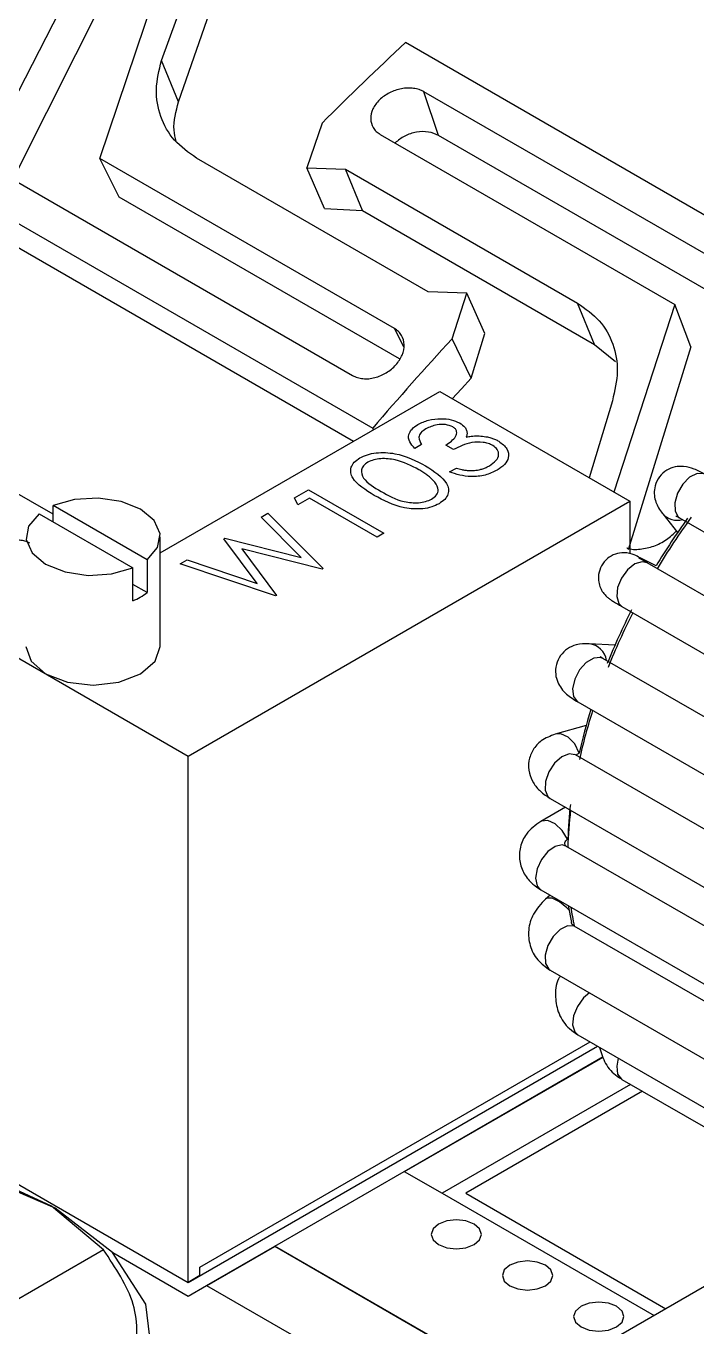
# Model space of a CAD drawing. Header units: millimetres. Extents: x 53 to 380, y 29 to 265.
# Drawn here: x 290.71 to 295.71, y 126.24 to 135.93 of the extents above; entities that cross this region are included whole.
import ezdxf

# ---------------------------------------------------------------- set-up
doc = ezdxf.new("R2010")
doc.units = ezdxf.units.MM

msp = doc.modelspace()

# ---------------------------------------------------------------- linework, layer by layer
at = {"color": 7, "linetype": 'Continuous', "lineweight": 25}
for p, q in [((291.7201, 135.6723), (292.174, 136.9177)), ((291.2516, 136.61), (290.4991, 135.1426)), ((291.8471, 135.3646), (292.2708, 136.5809)), ((291.2599, 134.943), (291.7746, 136.4647)), ((291.3655, 136.2893), (290.6491, 134.8596)), ((296.7291, 133.9622), (293.5358, 135.8057)), ((291.8471, 135.3646), (291.7201, 135.6723)), ((296.2314, 133.963), (293.674, 135.4394)), ((293.7833, 135.1143), (293.674, 135.4394)), ((292.9163, 135.2064), (292.8027, 134.8739)), ((293.3478, 135.1223), (295.5421, 133.8555)), ((296.3407, 133.6379), (293.7833, 135.1143)), ((293.7062, 133.949), (291.9794, 134.9459)), ((293.4542, 133.6762), (291.2599, 134.943)), ((291.4056, 134.655), (291.2599, 134.943)), ((292.8027, 134.8739), (293.09, 134.8626)), ((292.933, 134.5695), (292.8027, 134.8739)), ((293.09, 134.8626), (294.8169, 133.8658)), ((293.2173, 134.5553), (293.09, 134.8626)), ((290.0988, 134.7773), (293.2921, 132.9338)), ((290.5849, 134.803), (293.1423, 133.3267)), ((293.4929, 133.4501), (291.4056, 134.655)), ((292.933, 134.5695), (293.2173, 134.5553)), ((290.2595, 134.5064), (293.1503, 132.8376)), ((293.2173, 134.5553), (294.9442, 133.5584)), ((293.9926, 133.9399), (293.7062, 133.949)), ((293.8828, 133.5988), (293.9926, 133.9399)), ((294.1276, 133.6405), (293.9926, 133.9399)), ((294.9442, 133.5584), (294.8169, 133.8658)), ((295.5421, 133.8555), (295.0885, 132.459)), ((295.6615, 133.5402), (295.5421, 133.8555)), ((294.0253, 133.3074), (293.8828, 133.5988)), ((294.0253, 133.3074), (294.1276, 133.6405)), ((294.9442, 133.5584), (295.1009, 133.4312)), ((295.6615, 133.5402), (295.1931, 132.0283)), ((291.7105, 132.0065), (293.7915, 133.2078)), ((293.7915, 133.2078), (295.2057, 132.3914)), ((295.0763, 133.139), (294.9044, 132.5653)), ((293.2984, 132.9232), (293.2921, 132.9338)), ((293.6566, 132.812), (293.6062, 132.7829)), ((293.894, 132.7746), (293.8364, 132.8078)), ((293.8652, 132.6084), (293.9156, 132.6375)), ((290.914, 132.2941), (290.5769, 132.4887)), ((292.7109, 132.4156), (292.8147, 132.4755)), ((292.8147, 132.4755), (293.3759, 132.1515)), ((290.914, 132.2361), (290.914, 132.3586)), ((291.6131, 131.955), (290.914, 132.3586)), ((291.9176, 130.4932), (295.2057, 132.3914)), ((292.7355, 132.3633), (292.7109, 132.4156)), ((292.8218, 132.4132), (292.7355, 132.3633)), ((293.3255, 132.1224), (292.8218, 132.4132)), ((295.2057, 132.3914), (295.2057, 132.0013)), ((290.8079, 132.2974), (291.507, 131.8938)), ((292.4609, 132.2713), (292.5124, 132.301)), ((292.7593, 131.9716), (292.4609, 132.2713)), ((292.5124, 132.301), (292.9224, 131.8897)), ((295.4513, 132.2967), (295.5625, 132.1587)), ((295.5775, 132.266), (297.2392, 131.3067)), ((293.3759, 132.1515), (293.3255, 132.1224)), ((291.7105, 131.3096), (291.7105, 132.1262)), ((292.1829, 132.1108), (292.1902, 132.115)), ((292.4311, 131.7789), (292.1829, 132.1108)), ((292.1902, 132.115), (292.7593, 131.9716)), ((291.6131, 131.955), (291.6131, 131.71)), ((291.8576, 131.923), (291.9097, 131.9531)), ((291.9097, 131.9531), (292.4311, 131.7789)), ((292.317, 132.0358), (292.5754, 131.6894)), ((292.9152, 131.8855), (292.317, 132.0358)), ((295.4014, 131.9091), (295.2827, 131.9693)), ((291.507, 131.6488), (291.507, 131.8938)), ((292.5682, 131.6852), (291.8576, 131.923)), ((292.9224, 131.8897), (292.9152, 131.8855)), ((296.9965, 130.9722), (295.3348, 131.9314)), ((291.6131, 131.71), (291.507, 131.7713)), ((292.5754, 131.6894), (292.5682, 131.6852)), ((295.1473, 131.6067), (296.809, 130.6474)), ((290.5034, 131.3096), (291.9176, 130.4932)), ((295.0953, 131.318), (294.904, 131.329)), ((296.6683, 130.2611), (295.0066, 131.2204)), ((294.8191, 130.8956), (296.4808, 129.9363)), ((294.8815, 130.7201), (294.6516, 130.6555)), ((291.9176, 126.5738), (291.9176, 130.4932)), ((296.4628, 129.543), (294.8011, 130.5023)), ((294.7272, 130.1119), (294.5436, 130.0059)), ((294.6136, 130.1775), (296.2753, 129.2182)), ((296.3928, 128.8629), (294.7311, 129.8222)), ((294.7311, 129.8222), (294.7313, 129.822)), ((294.5436, 129.4974), (296.2053, 128.5382)), ((294.6126, 129.4576), (294.579, 129.4283)), ((294.7482, 129.3794), (294.7711, 129.2523)), ((296.4538, 128.2679), (294.7921, 129.2272)), ((294.6136, 128.8982), (296.2753, 127.9389)), ((292.006, 126.6861), (294.9121, 128.3637)), ((294.8191, 128.4174), (296.4808, 127.4581)), ((293.5263, 127.4004), (295.007, 128.2553)), ((293.5298, 127.3984), (295.0083, 128.2519)), ((295.1473, 128.0852), (296.809, 127.1259)), ((295.2127, 128.0474), (293.8091, 127.2372)), ((290.5034, 127.3902), (291.9176, 126.5738)), ((292.5633, 126.8445), (293.5263, 127.4004)), ((293.5263, 127.4004), (293.8091, 127.2372)), ((296.6971, 127.0832), (293.5152, 125.2463)), ((291.2885, 126.8154), (288.1066, 124.9785)), ((292.0558, 126.5515), (292.5633, 126.8445)), ((292.0593, 126.5495), (292.5633, 126.8404)), ((294.4235, 125.7706), (292.5633, 126.8445)), ((292.5633, 126.8404), (292.5633, 126.8445)), ((294.4199, 125.7686), (292.5633, 126.8404)), ((291.356, 126.7947), (291.3571, 126.7954)), ((291.3571, 126.7954), (291.9176, 126.4718)), ((292.006, 126.6249), (291.9176, 126.5738)), ((292.006, 126.6249), (292.006, 126.6861)), ((291.9176, 126.4718), (292.0558, 126.5515)), ((292.0558, 126.5515), (293.916, 125.4777))]:
    msp.add_line(p, q, dxfattribs=at)
at = {"color": 8, "linetype": 'Continuous', "lineweight": 25}
for p, q in [((293.5233, 133.5397), (293.4542, 133.6762)), ((291.9176, 126.5738), (294.9651, 128.3331)), ((295.3011, 127.9964), (293.9859, 127.2372)), ((293.8091, 127.2372), (295.3865, 126.3266)), ((293.9859, 127.2372), (295.4749, 126.3776))]:
    msp.add_line(p, q, dxfattribs=at)
at = {"color": 7, "linetype": 'Continuous', "lineweight": 25, "flags": 128}
for points in [[(294.0253, 133.3074), (293.9529, 133.2285), (293.885, 133.1538)], [(291.6131, 131.955), (291.6911, 132.0465), (291.7091, 132.1479), (291.6649, 132.2466), (291.5641, 132.3303), (291.4191, 132.3885), (291.2481, 132.414), (291.0724, 132.4036), (290.914, 132.3586)], [(290.8079, 132.2974), (290.73, 132.2059), (290.7119, 132.1045), (290.7561, 132.0058), (290.857, 131.9221), (291.0019, 131.8639), (291.1729, 131.8383), (291.3486, 131.8488), (291.507, 131.8938)], [(290.7105, 131.3096), (290.7486, 131.1992), (290.857, 131.1055), (291.0192, 131.043), (291.2105, 131.021), (291.4019, 131.043), (291.5641, 131.1055), (291.6725, 131.1992), (291.7105, 131.3096), (291.7105, 131.3096)], [(290.9277, 127.1256), (290.358, 127.3717), (289.6913, 127.5153), (288.9816, 127.5446), (288.2862, 127.4573), (287.6617, 127.2604), (287.1585, 126.9699), (286.8175, 126.6094), (286.6663, 126.208), (286.717, 125.7983), (286.9657, 125.4134), (287.3921, 125.0845)], [(291.2885, 126.8152), (290.9001, 127.1401), (290.3674, 127.3877), (289.7346, 127.5374), (289.0541, 127.5768), (288.3824, 127.5026), (287.7752, 127.321), (287.2828, 127.0471), (286.946, 126.7035), (286.7928, 126.3187), (286.8358, 125.9247), (287.0716, 125.5541), (287.4805, 125.2376)], [(287.3921, 125.0845), (287.9618, 124.8384), (288.6285, 124.6948), (289.3383, 124.6655), (290.0336, 124.7528), (290.6581, 124.9497), (291.1613, 125.2402), (291.5023, 125.6007), (291.6535, 126.0021), (291.6028, 126.4118), (291.3541, 126.7967), (290.9277, 127.1256)], [(294.0475, 127.0077), (293.9867, 127.0312), (293.9149, 127.0394), (293.8432, 127.0312), (293.7823, 127.0077), (293.7417, 126.9726), (293.7274, 126.9312), (293.7417, 126.8898), (293.7823, 126.8546)], [(293.7823, 126.8546), (293.8432, 126.8312), (293.9149, 126.8229), (293.9867, 126.8312), (294.0475, 126.8546), (294.0881, 126.8898), (294.1024, 126.9312), (294.0881, 126.9726), (294.0475, 127.0077)], [(294.5778, 126.7016), (294.517, 126.725), (294.4452, 126.7333), (294.3735, 126.725), (294.3127, 126.7016), (294.272, 126.6664), (294.2577, 126.625), (294.272, 126.5836), (294.3127, 126.5485)], [(294.3127, 126.5485), (294.3735, 126.525), (294.4452, 126.5168), (294.517, 126.525), (294.5778, 126.5485), (294.6185, 126.5836), (294.6327, 126.625), (294.6185, 126.6664), (294.5778, 126.7016)], [(295.1082, 126.3954), (295.0473, 126.4189), (294.9756, 126.4271), (294.9038, 126.4189), (294.843, 126.3954), (294.8023, 126.3603), (294.7881, 126.3189), (294.8023, 126.2774), (294.843, 126.2423)], [(294.843, 126.2423), (294.9038, 126.2189), (294.9756, 126.2106), (295.0473, 126.2189), (295.1082, 126.2423), (295.1488, 126.2774), (295.1631, 126.3189), (295.1488, 126.3603), (295.1082, 126.3954)]]:
    msp.add_lwpolyline(points, dxfattribs=at)
at = {"color": 8, "linetype": 'Continuous', "lineweight": 25, "flags": 128}
for points in [[(295.765, 132.5908), (295.7559, 132.5951), (295.707, 132.5965), (295.6519, 132.5687), (295.6002, 132.5166), (295.5608, 132.4493), (295.5405, 132.3783), (295.5429, 132.316), (295.5675, 132.2732), (295.5775, 132.266)], [(295.3348, 131.9314), (295.2977, 131.9402), (295.2439, 131.9238), (295.1897, 131.8806), (295.1444, 131.8181), (295.1158, 131.747), (295.1089, 131.6798), (295.125, 131.6281), (295.1473, 131.6067)], [(295.3149, 131.946), (295.3008, 131.9581), (295.2828, 131.9693)], [(295.0066, 131.2204), (294.9887, 131.2273), (294.9379, 131.2228), (294.8827, 131.1897), (294.8328, 131.1337), (294.7967, 131.0647), (294.7807, 130.9945), (294.7877, 130.9352), (294.8163, 130.8973), (294.8191, 130.8956)], [(294.8282, 130.5141), (294.7959, 130.5835), (294.7477, 130.6343), (294.6917, 130.6579), (294.6515, 130.6555)], [(294.8011, 130.5023), (294.8003, 130.5027), (294.7538, 130.5101), (294.6992, 130.488), (294.646, 130.4402), (294.6035, 130.3751), (294.5789, 130.3038), (294.5766, 130.2388), (294.597, 130.1913), (294.6136, 130.1775)], [(294.7434, 129.8741), (294.7022, 129.9396), (294.6499, 129.9887), (294.5954, 130.013), (294.5481, 130.0083), (294.5436, 130.0059)], [(294.7311, 129.8222), (294.7039, 129.8307), (294.6515, 129.8202), (294.5966, 129.782), (294.5487, 129.7225), (294.5163, 129.6523), (294.5048, 129.5833), (294.5163, 129.5276), (294.5436, 129.4974)], [(294.7556, 129.3444), (294.7384, 129.3624), (294.6821, 129.4085), (294.6291, 129.4339), (294.5887, 129.4342), (294.5789, 129.4282)], [(294.7921, 129.2272), (294.7433, 129.2287), (294.6882, 129.201), (294.6364, 129.149), (294.597, 129.0817), (294.5766, 129.0107), (294.5789, 128.9484), (294.6035, 128.9054), (294.6136, 128.8982)], [(294.9066, 128.729), (294.8617, 128.6915), (294.8163, 128.629), (294.7877, 128.558), (294.7807, 128.4907), (294.7967, 128.4389), (294.8191, 128.4174)], [(295.1209, 128.2431), (295.1089, 128.1843), (295.1158, 128.125), (295.1444, 128.087), (295.1473, 128.0852)]]:
    msp.add_lwpolyline(points, dxfattribs=at)
at = {"color": 7, "linetype": 'Continuous', "lineweight": 25}
for centre, radius, start, end in [((309.0669, 119.1299), 22.7881, 132.96431, 135.1316), ((312.2984, 116.6452), 25.0312, 137.36717, 139.40311), ((299.6792, 129.3237), 4.9984, 143.96655, 148.85208), ((291.327, 132.0832), 0.4702, 292.515, 307.47963), ((299.6097, 129.3515), 4.9242, 153.0775, 158.1624), ((298.9241, 129.5911), 4.1973, 162.69981, 167.28997), ((297.8883, 129.7688), 3.1451, 173.34371, 178.06389)]:
    msp.add_arc(centre, radius, start, end, dxfattribs=at)
at = {"color": 8, "linetype": 'Continuous', "lineweight": 25}
for centre, radius, start, end in [((299.8066, 129.2501), 5.1276, 143.90439, 149.03684), ((295.5611, 132.3968), 0.1485, 222.33145, 284.96529), ((299.7337, 129.2796), 5.0495, 153.15436, 158.22548), ((294.8859, 131.181), 0.1491, 9.30119, 83.05189), ((299.0826, 129.5114), 4.3579, 162.36179, 167.33235), ((297.9702, 129.7073), 3.2271, 173.19597, 178.14867), ((296.8544, 129.6629), 2.1078, 188.03533, 191.93047)]:
    msp.add_arc(centre, radius, start, end, dxfattribs=at)
at = {"color": 7, "linetype": 'Continuous', "lineweight": 25}
for points, knots in [([(291.9794, 134.9459), (291.921, 134.9874), (291.8041, 135.0704), (291.705, 135.2511), (291.6669, 135.4565), (291.7023, 135.6002), (291.7201, 135.6723)], [0, 0, 0, 0, 0.2477044, 0.4965142, 0.7472058, 1, 1, 1, 1]), ([(293.674, 135.4394), (293.6622, 135.4452), (293.6386, 135.4568), (293.5967, 135.4656), (293.5521, 135.4678), (293.4907, 135.4608), (293.4149, 135.4348), (293.3392, 135.381), (293.2889, 135.3123), (293.271, 135.2381), (293.2871, 135.181), (293.3163, 135.1434), (293.3373, 135.1293), (293.3478, 135.1223)], [0, 0, 0, 0, 0.062858, 0.125467, 0.187947, 0.250786, 0.375447, 0.500161, 0.624937, 0.749727, 0.874484, 0.937248, 1, 1, 1, 1]), ([(291.8293, 135.0694), (291.8225, 135.0975), (291.8001, 135.1915), (291.8277, 135.2932), (291.8471, 135.3646)], [0, 0, 0, 0, 0.298883, 1, 1, 1, 1]), ([(293.7833, 135.1143), (293.759, 135.1246), (293.7104, 135.1453), (293.6184, 135.1422), (293.5276, 135.1142), (293.4813, 135.077), (293.4583, 135.0585)], [0, 0, 0, 0, 0.250686, 0.501109, 0.751462, 1, 1, 1, 1]), ([(294.8169, 133.8658), (294.8751, 133.8245), (294.9919, 133.7417), (295.0903, 133.5628), (295.1279, 133.3584), (295.0936, 133.2124), (295.0763, 133.139)], [0, 0, 0, 0, 0.247705, 0.496511, 0.747206, 1, 1, 1, 1]), ([(293.1423, 133.3267), (293.154, 133.321), (293.1775, 133.3095), (293.2189, 133.302), (293.2627, 133.3016), (293.3226, 133.312), (293.3962, 133.3432), (293.4689, 133.4036), (293.5167, 133.4782), (293.5325, 133.557), (293.5154, 133.6164), (293.4858, 133.6549), (293.4647, 133.6691), (293.4542, 133.6762)], [0, 0, 0, 0, 0.062858, 0.125467, 0.187946, 0.250785, 0.375446, 0.500162, 0.62494, 0.749727, 0.874484, 0.937248, 1, 1, 1, 1]), ([(293.6062, 132.7829), (293.5911, 132.7991), (293.5609, 132.8314), (293.5561, 132.8837), (293.5806, 132.9295), (293.6131, 132.9515), (293.6293, 132.9624)], [0, 0, 0, 0, 0.280292, 0.559678, 0.779748, 1, 1, 1, 1]), ([(293.6293, 132.9624), (293.6545, 132.9741), (293.7048, 132.9976), (293.7952, 133.0081), (293.8787, 132.9998), (293.919, 132.9818), (293.9391, 132.9729)], [0, 0, 0, 0, 0.280086, 0.559872, 0.780104, 1, 1, 1, 1]), ([(293.6876, 132.9296), (293.6741, 132.9205), (293.6473, 132.9023), (293.629, 132.8593), (293.6461, 132.8299), (293.6566, 132.812)], [0, 0, 0, 0, 0.280616, 0.560391, 1, 1, 1, 1]), ([(293.8885, 132.9439), (293.871, 132.9508), (293.8358, 132.9645), (293.7564, 132.9607), (293.7137, 132.9414), (293.6876, 132.9296)], [0, 0, 0, 0, 0.2788865, 0.5600154, 1, 1, 1, 1]), ([(293.8364, 132.8078), (293.8652, 132.8278), (293.9083, 132.8578), (293.922, 132.9037), (293.9099, 132.929), (293.8956, 132.9389), (293.8885, 132.9439)], [0, 0, 0, 0, 0.499385, 0.748988, 0.874536, 1, 1, 1, 1]), ([(293.9391, 132.9729), (293.9536, 132.963), (293.9775, 132.9467), (293.9927, 132.9181), (293.9963, 132.893), (293.9914, 132.8766), (293.989, 132.8684)], [0, 0, 0, 0, 0.339296, 0.559413, 0.779655, 1, 1, 1, 1]), ([(294.1854, 132.8057), (294.1748, 132.8109), (294.1536, 132.8213), (294.1008, 132.8317), (294.0001, 132.8294), (293.9365, 132.7965), (293.894, 132.7746)], [0, 0, 0, 0, 0.125571, 0.251182, 0.500632, 1, 1, 1, 1]), ([(293.989, 132.8684), (294.0009, 132.8707), (294.0205, 132.8745), (294.0491, 132.8768), (294.0735, 132.8774), (294.0897, 132.8764), (294.0977, 132.8758)], [0, 0, 0, 0, 0.3397347, 0.5600179, 0.7799082, 1, 1, 1, 1]), ([(294.0977, 132.8758), (294.1146, 132.8739), (294.1425, 132.8708), (294.1783, 132.861), (294.2065, 132.8507), (294.2228, 132.842), (294.231, 132.8376)], [0, 0, 0, 0, 0.339802, 0.559871, 0.7799, 1, 1, 1, 1]), ([(294.231, 132.8376), (294.2545, 132.8194), (294.3017, 132.7829), (294.3094, 132.7176), (294.2782, 132.6615), (294.238, 132.6345), (294.2179, 132.621)], [0, 0, 0, 0, 0.279348, 0.558799, 0.779292, 1, 1, 1, 1]), ([(293.1966, 132.7126), (293.2144, 132.7214), (293.2501, 132.7389), (293.3396, 132.7568), (293.5091, 132.7465), (293.615, 132.691), (293.6856, 132.654)], [0, 0, 0, 0, 0.125616, 0.251233, 0.500609, 1, 1, 1, 1]), ([(294.1613, 132.6547), (294.1794, 132.6667), (294.2156, 132.6906), (294.2338, 132.7346), (294.2255, 132.7761), (294.1988, 132.7959), (294.1854, 132.8057)], [0, 0, 0, 0, 0.280589, 0.560134, 0.780309, 1, 1, 1, 1]), ([(293.3042, 132.4338), (293.2393, 132.4738), (293.1582, 132.5238), (293.1262, 132.6026), (293.1291, 132.643), (293.1514, 132.6819), (293.1815, 132.7024), (293.1966, 132.7126)], [0, 0, 0, 0, 0.498694, 0.624172, 0.749477, 0.87474, 1, 1, 1, 1]), ([(293.2558, 132.6803), (293.2443, 132.6722), (293.2212, 132.6558), (293.2015, 132.6146), (293.2245, 132.5394), (293.3024, 132.4936), (293.3543, 132.463)], [0, 0, 0, 0, 0.125418, 0.250929, 0.499739, 1, 1, 1, 1]), ([(293.635, 132.625), (293.5808, 132.6539), (293.4996, 132.6971), (293.3699, 132.7115), (293.2984, 132.7002), (293.27, 132.687), (293.2558, 132.6803)], [0, 0, 0, 0, 0.50007, 0.7490555, 0.8746006, 1, 1, 1, 1]), ([(293.7548, 132.5313), (293.7441, 132.5431), (293.7263, 132.5624), (293.6947, 132.5868), (293.6661, 132.6066), (293.6453, 132.6189), (293.635, 132.625)], [0, 0, 0, 0, 0.339824, 0.559859, 0.779926, 1, 1, 1, 1]), ([(293.6856, 132.654), (293.7499, 132.6133), (293.8463, 132.5523), (293.8629, 132.4545), (293.8321, 132.4029), (293.8018, 132.3823), (293.7866, 132.372)], [0, 0, 0, 0, 0.499379, 0.748779, 0.874391, 1, 1, 1, 1]), ([(294.2179, 132.621), (294.1899, 132.6074), (294.134, 132.5802), (294.0301, 132.5701), (293.9381, 132.5825), (293.8896, 132.5998), (293.8652, 132.6084)], [0, 0, 0, 0, 0.279875, 0.559012, 0.779266, 1, 1, 1, 1]), ([(293.9156, 132.6375), (293.9285, 132.6336), (293.9497, 132.6272), (293.9813, 132.6212), (294.0089, 132.6177), (294.0277, 132.618), (294.0371, 132.6181)], [0, 0, 0, 0, 0.340089, 0.560187, 0.78016, 1, 1, 1, 1]), ([(294.0371, 132.6181), (294.0531, 132.6197), (294.0794, 132.6224), (294.1126, 132.6321), (294.1385, 132.6423), (294.1537, 132.6506), (294.1613, 132.6547)], [0, 0, 0, 0, 0.339565, 0.559639, 0.779838, 1, 1, 1, 1]), ([(295.765, 132.5908), (295.7387, 132.6049), (295.6885, 132.632), (295.6184, 132.652), (295.5433, 132.6493), (295.4785, 132.6237), (295.4241, 132.5747), (295.393, 132.5113), (295.3859, 132.4485), (295.395, 132.395), (295.415, 132.3477), (295.4348, 132.3176), (295.4484, 132.3004), (295.4513, 132.2967)], [0, 0, 0, 0, 0.144991, 0.276359, 0.367708, 0.460652, 0.558223, 0.659773, 0.741694, 0.815143, 0.887976, 0.975911, 1, 1, 1, 1]), ([(293.7308, 132.4062), (293.7442, 132.4161), (293.7711, 132.436), (293.7863, 132.4819), (293.7667, 132.5126), (293.7548, 132.5313)], [0, 0, 0, 0, 0.2802193, 0.5608067, 1, 1, 1, 1]), ([(293.7866, 132.372), (293.769, 132.3633), (293.7336, 132.3459), (293.6664, 132.3329), (293.5965, 132.3314), (293.4603, 132.3503), (293.3735, 132.3967), (293.3042, 132.4338)], [0, 0, 0, 0, 0.125291, 0.250565, 0.375843, 0.501326, 1, 1, 1, 1]), ([(293.3543, 132.463), (293.4072, 132.433), (293.4864, 132.388), (293.6169, 132.375), (293.6881, 132.3863), (293.7165, 132.3996), (293.7308, 132.4062)], [0, 0, 0, 0, 0.500301, 0.74909, 0.874602, 1, 1, 1, 1]), ([(295.5491, 132.2806), (295.5491, 132.2807), (295.5479, 132.281), (295.5525, 132.2793), (295.5619, 132.2747), (295.5725, 132.2688), (295.5775, 132.266)], [0, 0, 0, 0, 0.008217, 0.301393, 0.668678, 1, 1, 1, 1]), ([(295.1851, 132.0428), (295.186, 132.0423), (295.2136, 132.0296), (295.2846, 132.0313), (295.3849, 132.0516), (295.4825, 132.1006), (295.5323, 132.1488), (295.5572, 132.1729)], [0, 0, 0, 0, 0.008508, 0.256387, 0.504242, 0.75209, 1, 1, 1, 1]), ([(290.7395, 132.0779), (290.7277, 132.0836), (290.7044, 132.0948), (290.6638, 132.1013), (290.6212, 132.0999), (290.5635, 132.0865), (290.4938, 132.0499), (290.4267, 131.9816), (290.385, 131.8984), (290.3747, 131.8118), (290.3951, 131.7478), (290.4262, 131.7073), (290.4473, 131.6929), (290.4579, 131.6857)], [0, 0, 0, 0, 0.062858, 0.125467, 0.187946, 0.250786, 0.375448, 0.500163, 0.624939, 0.749726, 0.874483, 0.937248, 1, 1, 1, 1]), ([(295.2827, 131.9693), (295.2687, 131.9765), (295.2512, 131.9854), (295.2249, 131.9959), (295.1993, 132.0037), (295.1557, 132.0094), (295.0967, 132), (295.037, 131.9661), (294.9922, 131.9118), (294.9714, 131.8491), (294.9724, 131.7911), (294.9857, 131.7459), (295.0049, 131.7119), (295.025, 131.688), (295.0415, 131.6732), (295.0533, 131.6643), (295.0669, 131.6548), (295.0901, 131.6401), (295.1248, 131.6198), (295.1473, 131.6067)], [0, 0, 0, 0, 0.11027, 0.1374319, 0.1661808, 0.2155582, 0.2926763, 0.3733449, 0.4530251, 0.5360413, 0.6009815, 0.6551988, 0.7011141, 0.738816, 0.7664725, 0.7872346, 0.8139344, 0.879681, 1, 1, 1, 1]), ([(295.3348, 131.9314), (295.3197, 131.9402), (295.2941, 131.9551), (295.2749, 131.967), (295.273, 131.9682), (295.2724, 131.9687)], [0, 0, 0, 0, 0.481958, 0.817763, 1, 1, 1, 1]), ([(294.904, 131.329), (294.8717, 131.3291), (294.8185, 131.3291), (294.7408, 131.2949), (294.6868, 131.2434), (294.655, 131.1752), (294.6505, 131.1044), (294.6673, 131.0428), (294.6974, 130.9925), (294.7449, 130.9423), (294.7902, 130.9138), (294.8191, 130.8956)], [0, 0, 0, 0, 0.160176, 0.263544, 0.366047, 0.470578, 0.572587, 0.658901, 0.741801, 0.834986, 1, 1, 1, 1]), ([(295.0066, 131.2204), (295.001, 131.2238), (294.9907, 131.2299), (294.9851, 131.2345), (294.9861, 131.2336), (294.9863, 131.2334)], [0, 0, 0, 0, 0.509758, 0.923248, 1, 1, 1, 1]), ([(294.6516, 130.6555), (294.6152, 130.6418), (294.5513, 130.6179), (294.4824, 130.543), (294.4493, 130.4567), (294.4528, 130.3678), (294.4864, 130.2898), (294.5395, 130.2258), (294.5881, 130.1941), (294.6136, 130.1775)], [0, 0, 0, 0, 0.186524, 0.327046, 0.462454, 0.601707, 0.724882, 0.855393, 1, 1, 1, 1]), ([(294.8011, 130.5023), (294.7979, 130.5043), (294.7941, 130.5069), (294.7952, 130.506), (294.7954, 130.5058)], [0, 0, 0, 0, 0.810245, 1, 1, 1, 1]), ([(294.8093, 130.4975), (294.8105, 130.5007), (294.8131, 130.5074), (294.823, 130.5118), (294.8282, 130.5141)], [0, 0, 0, 0, 0.468686, 1, 1, 1, 1]), ([(294.8282, 130.5141), (294.8285, 130.5142), (294.829, 130.5144), (294.8294, 130.5145), (294.8297, 130.5146)], [0, 0, 0, 0, 0.560321, 1, 1, 1, 1]), ([(294.5436, 130.0059), (294.5045, 129.9776), (294.4361, 129.928), (294.3855, 129.8183), (294.3799, 129.7116), (294.4156, 129.6139), (294.4747, 129.5423), (294.5232, 129.5107), (294.5436, 129.4974)], [0, 0, 0, 0, 0.227231, 0.397728, 0.561107, 0.725313, 0.884601, 1, 1, 1, 1]), ([(294.7322, 129.8231), (294.7305, 129.8245), (294.7227, 129.831), (294.7217, 129.8451), (294.7277, 129.8616), (294.7382, 129.8699), (294.7434, 129.8741)], [0, 0, 0, 0, 0.094417, 0.4457144, 0.7225073, 1, 1, 1, 1]), ([(294.7434, 129.8741), (294.7437, 129.8743), (294.7442, 129.8746), (294.7447, 129.8749), (294.7449, 129.875)], [0, 0, 0, 0, 0.56037, 1, 1, 1, 1]), ([(294.579, 129.4283), (294.5454, 129.3925), (294.483, 129.3259), (294.4466, 129.2001), (294.4576, 129.0792), (294.514, 128.9696), (294.5804, 128.922), (294.6136, 128.8982)], [0, 0, 0, 0, 0.228548, 0.42545, 0.611866, 0.805835, 1, 1, 1, 1]), ([(294.7921, 129.2272), (294.7849, 129.2323), (294.774, 129.2401), (294.7726, 129.2519), (294.7721, 129.2559)], [0, 0, 0, 0, 0.661375, 1, 1, 1, 1]), ([(294.6884, 128.855), (294.6839, 128.8477), (294.6554, 128.8006), (294.6473, 128.6998), (294.672, 128.5691), (294.7384, 128.4716), (294.7976, 128.4318), (294.8191, 128.4174)], [0, 0, 0, 0, 0.049542, 0.319002, 0.5727, 0.844967, 1, 1, 1, 1]), ([(294.9815, 128.3237), (294.9934, 128.2823), (295.0176, 128.1988), (295.0876, 128.1229), (295.1356, 128.0926), (295.1473, 128.0852)], [0, 0, 0, 0, 0.425568, 0.860343, 1, 1, 1, 1]), ([(288.1066, 124.9783), (288.3373, 124.9267), (288.7987, 124.8237), (289.5527, 124.8336), (290.2617, 124.9671), (290.8665, 125.2219), (291.3079, 125.5711), (291.5391, 125.9804), (291.5563, 126.4156), (291.3778, 126.682), (291.2885, 126.8152)], [0, 0, 0, 0, 0.125, 0.25, 0.375, 0.5, 0.625, 0.75, 0.875, 1, 1, 1, 1])]:
    msp.add_open_spline(points, degree=3, knots=knots, dxfattribs=at)

doc.saveas('drawing.dxf')
